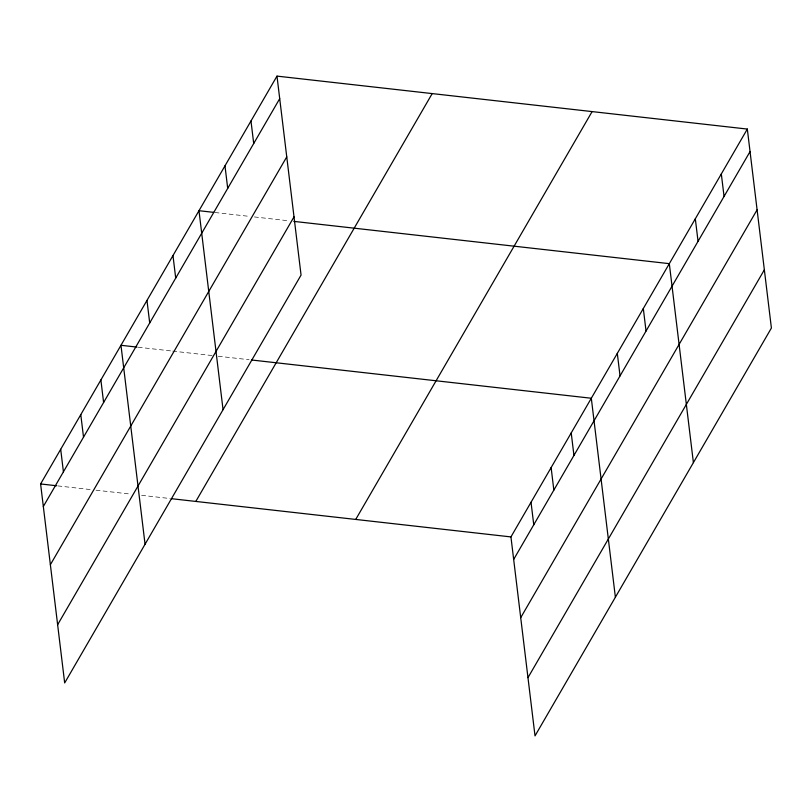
<?xml version="1.0" encoding="UTF-8"?>
<svg xmlns="http://www.w3.org/2000/svg" width="812" height="812" viewBox="0 0 812 812"><rect width="100%" height="100%" fill="white"/><g stroke="black" fill="none" stroke-linecap="round" stroke-linejoin="round"><path stroke-width="0.61" stroke-dasharray="4.06 3.04" d="M214.987 212.511L249.487 216.388M254.41 216.946L288.899 220.823M138.213 347.231L171.474 350.977M172.712 351.119L212.125 355.554M218.286 356.245L249.081 359.716M57.845 485.901L92.335 489.778M96.029 490.194L130.529 494.082M141.613 495.33L169.941 498.517"/><path stroke-width="1.22" d="M276.983 76.115L301.059 275.085L64.676 682.933L40.6 483.962L276.983 76.115L747.324 129.067L771.4 328.038L535.017 735.885L510.941 536.915L747.324 129.067M43.33 506.495L279.714 98.648M50.374 564.716L286.758 156.878M57.632 624.712L294.015 216.865M195.814 501.43L432.197 93.593M355.727 519.436L592.11 111.589M513.661 559.448L750.044 151.6M520.715 617.668L757.099 209.831M527.973 677.665L764.356 269.817M213.759 212.368L198.981 210.704L223.056 409.674M293.832 221.382L669.311 263.656L693.397 462.627M136.984 347.089L120.968 345.293L145.054 544.263M251.547 359.99L591.309 398.245L615.384 597.216M40.6 483.962L56.617 485.759M171.17 498.659L510.941 536.915M721.32 173.93L724.05 196.463M695.316 218.793L698.046 241.326M643.317 308.519L646.037 331.052M617.313 353.382L620.033 375.915M571.212 432.908L573.942 455.451M551.125 467.58L553.845 490.113M531.028 502.242L533.758 524.775M250.979 120.978L253.709 143.511M224.975 165.841L227.705 188.374M172.976 255.567L175.707 278.1M146.972 300.43L149.702 322.963M100.881 379.955L103.601 402.498M80.784 414.627L83.514 437.16M60.697 449.29L63.417 471.833"/></g></svg>
